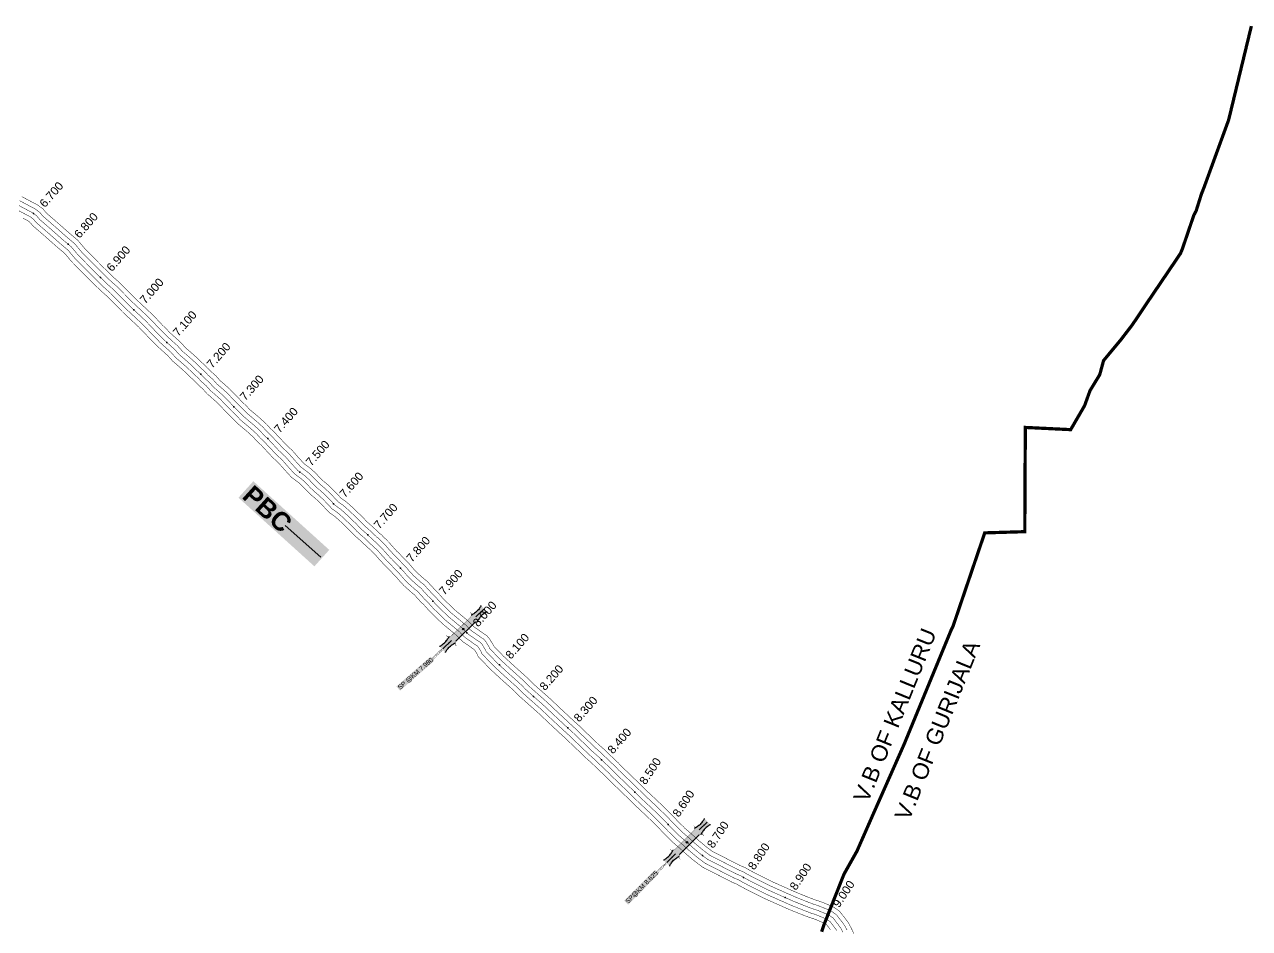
# Model space of a CAD drawing. Header units: inches. Extents: x 174104 to 230935, y 1583276 to 1631460.
# Drawn here: x 183449 to 186101, y 1616314 to 1618271 of the extents above; entities that cross this region are included whole.
import ezdxf
from ezdxf.enums import TextEntityAlignment as Align

# ---------------------------------------------------------------- set-up
doc = ezdxf.new("R2010")
doc.units = ezdxf.units.IN
doc.header["$LTSCALE"] = 15
doc.header["$MEASUREMENT"] = 0
doc.linetypes.add('HIDDEN2', pattern=[0.1875, 0.125, -0.0625])
for name, color, linetype in [('CANAL1', 7, 'Continuous'), ('CSMark', 72, 'Continuous'), ('RE REMARKS', 7, 'Continuous'), ('STRUCTURE', 5, 'Continuous'), ('text2', 7, 'Continuous'), ('VB', 72, 'Continuous'), ('VILLAGE BOUNDRY', 5, 'Continuous')]:
    doc.layers.add(name, color=color, linetype=linetype)
doc.styles.get("Standard").update_dxf_attribs({"font": 'arial.ttf'})
doc.dimstyles.get("Standard").update_dxf_attribs({"dimtxt": 0.18, "dimasz": 0.18, "dimexe": 0.18, "dimexo": 0.0625, "dimgap": 0.09, "dimtad": 0, "dimtih": 1, "dimtoh": 1, "dimdec": 4, "dimzin": 0, "dimdsep": 46, "dimtxsty": 'Standard', "dimcen": 0.09, "dimadec": 0, "dimazin": 0, "dimtfac": 1, "dimtdec": 4, "dimtofl": 0, "dimtmove": 0, "dimatfit": 3, "dimfxl": 1, "dimtolj": 1, "dimtzin": 0, "dimarcsym": 0})

# ---------------------------------------------------------------- blocks, each defined once
blk = doc.blocks.new('SP')
at = {"layer": 'STRUCTURE'}
h = blk.add_hatch(dxfattribs=at)
h.set_pattern_fill('DASH', color=256, scale=8, style=0)
edge = h.paths.add_edge_path()
edge.add_spline(control_points=[(769825.7, 1706742.1), (769825.3, 1706741.8), (769823.8, 1706740.8), (769820.9, 1706740.3), (769817, 1706739.7), (769811.4, 1706738.9), (769804, 1706739.7), (769798.4, 1706741), (769795.6, 1706741.6)], knot_values=[0, 0, 0, 0, 1.613557, 5.24513, 8.624976, 13.470124, 22.190216, 30.746377, 30.746377, 30.746377, 30.746377], degree=3, periodic=0)
edge.add_line((769795.6, 1706741.6), (769792.6, 1706739.6))
edge.add_line((769792.6, 1706739.6), (769732.6, 1706739.6))
edge.add_line((769732.6, 1706739.6), (769729.6, 1706741.6))
edge.add_spline(control_points=[(769729.6, 1706741.6), (769726.9, 1706740.9), (769721.3, 1706739.5), (769713.9, 1706738.5), (769708.3, 1706739.1), (769704.4, 1706739.6), (769701.5, 1706740), (769700, 1706741), (769699.5, 1706741.3)], knot_values=[0, 0, 0, 0, 8.556161, 17.276253, 22.121402, 25.501247, 29.13282, 30.746377, 30.746377, 30.746377, 30.746377], degree=3, periodic=0)
edge.add_line((769699.5, 1706741.3), (769699.5, 1706722.1))
edge.add_spline(control_points=[(769699.5, 1706722.1), (769700, 1706722.4), (769701.4, 1706723.4), (769704.3, 1706724), (769708.2, 1706724.5), (769713.8, 1706725.3), (769721.2, 1706724.5), (769726.8, 1706723.3), (769729.6, 1706722.6)], knot_values=[0, 0, 0, 0, 1.613557, 5.24513, 8.624976, 13.470124, 22.190216, 30.746377, 30.746377, 30.746377, 30.746377], degree=3, periodic=0)
edge.add_line((769729.6, 1706722.6), (769732.6, 1706724.6))
edge.add_line((769732.6, 1706724.6), (769792.6, 1706724.6))
edge.add_line((769792.6, 1706724.6), (769795.6, 1706722.6))
edge.add_spline(control_points=[(769795.6, 1706722.6), (769798.4, 1706723.3), (769803.9, 1706724.8), (769811.3, 1706725.8), (769817, 1706725.1), (769820.9, 1706724.7), (769823.8, 1706724.2), (769825.2, 1706723.3), (769825.7, 1706723)], knot_values=[0, 0, 0, 0, 8.556161, 17.276253, 22.121402, 25.501247, 29.13282, 30.746377, 30.746377, 30.746377, 30.746377], degree=3, periodic=0)
edge.add_line((769825.7, 1706723), (769825.7, 1706742.1))
h.paths.add_polyline_path([(769764.2, 1706732.1, -1), (769761.1, 1706732.1, -1)], flags=0)
h.paths.add_polyline_path([(769761.1, 1706732.1, 1), (769764.2, 1706732.1, 1)], flags=16)
at = {"layer": 'STRUCTURE', "const_width": 0.628}
for points in [[(769726.6, 1706747.6), (769726.6, 1706743.6), (769732.6, 1706739.6), (769792.6, 1706739.6), (769798.6, 1706743.6), (769798.6, 1706747.6)], [(769726.6, 1706716.6), (769726.6, 1706720.6), (769732.6, 1706724.6), (769792.6, 1706724.6), (769798.6, 1706720.6), (769798.6, 1706716.6)]]:
    blk.add_lwpolyline(points, dxfattribs=at)
at = {"layer": 'STRUCTURE', "color": 3}
blk.add_lwpolyline([(769732.6, 1706724.6), (769792.6, 1706724.6)], dxfattribs=at)
blk.add_lwpolyline([(769732.6, 1706724.6), (769792.6, 1706724.6)], dxfattribs=at)
at = {"layer": 'STRUCTURE', "color": 0}
blk.add_circle((769762.6, 1706732.1), 1.55, dxfattribs=at)
at = {"layer": 'STRUCTURE'}
for points in [[(769699.5, 1706741.3), (769700.9, 1706740.5), (769704.4, 1706739.6), (769707.8, 1706739.2), (769712.6, 1706738.8), (769721.3, 1706739.7), (769729.6, 1706741.6)], [(769825.7, 1706742.1), (769824.3, 1706741.3), (769820.8, 1706740.3), (769817.5, 1706739.8), (769812.7, 1706739.2), (769804, 1706739.9), (769795.6, 1706741.6)], [(769699.5, 1706722.1), (769700.9, 1706723), (769704.4, 1706724), (769707.7, 1706724.5), (769712.5, 1706725), (769721.2, 1706724.4), (769729.6, 1706722.6)], [(769825.7, 1706723), (769824.3, 1706723.8), (769820.8, 1706724.7), (769817.4, 1706725.1), (769812.6, 1706725.5), (769803.9, 1706724.6), (769795.6, 1706722.6)]]:
    blk.add_spline(points, degree=3, dxfattribs=at)
at = {"layer": 'STRUCTURE', "color": 0}
blk.add_text('STREAM', height=5, dxfattribs=at).set_placement((769684.3, 1706732.1), align=Align.MIDDLE_CENTER)
for points in [[(769727.4, 1706732.1), (769700.8, 1706732.1)], [(769824.4, 1706732.1), (769800.5, 1706732.1)]]:
    blk.add_leader(points, dimstyle='Standard', override={"dimasz": 10, "dimgap": 0.09, "dimtad": 0}, dxfattribs=at)
blk = doc.blocks.new('GGG')
at = {"layer": 'STRUCTURE', "color": 5, "insert": (181339.4, 1616872.7), "char_height": 40, "width": 213.631, "attachment_point": 1, "rotation": 22.6465, "bg_fill": 1, "box_fill_scale": 1.1, "bg_fill_color": 7, "bg_fill_true_color": 16777215, "bg_fill_transparency": 0}
blk.add_mtext('{\\fArial|b1|i0|c0|p34;\\C1;PBC}', dxfattribs=at)
at = {"layer": 'RE REMARKS', "color": 1}
blk.add_leader([(181545.2, 1616937), (181450.2, 1616896)], dimstyle='Standard', override={"dimasz": 50}, dxfattribs=at)

msp = doc.modelspace()

# ---------------------------------------------------------------- linework, layer by layer
at = {"layer": 'CANAL1', "color": 200, "const_width": 1}
for points in [[(183443.71695, 1617898.09767), (183464.55214, 1617887.00646), (183476.93162, 1617880.75433), (183489.50333, 1617871.35849), (183496.46961, 1617862.92884), (183521.78629, 1617840.96612), (183544.58523, 1617820.74257), (183565.25693, 1617803.21737), (183580.75142, 1617784.74249), (183618.39299, 1617746.71209), (183641.80067, 1617723.82093), (183655.59505, 1617711.62278), (183690.51575, 1617676.41446), (183724.5779, 1617644.55627), (183737.75086, 1617631.0506), (183747.19723, 1617620.84526), (183757.10963, 1617611.12039), (183763.96831, 1617603.87028), (183788.14127, 1617582.07849), (183798.24856, 1617570.75671), (183811.21889, 1617559.65109), (183824.46914, 1617547.76589), (183835.58679, 1617536.85603), (183845.01348, 1617528.16981), (183853.64188, 1617519.20597), (183864.51328, 1617509.45056), (183872.64538, 1617500.14166), (183877.24009, 1617496.24863), (183889.85546, 1617485.05523), (183894.38584, 1617480.96063), (183919.19347, 1617455.29142), (183930.25888, 1617444.46338), (183938.01495, 1617436.39871), (183958.11208, 1617419.57206), (183973.38744, 1617405.61149), (183981.03559, 1617396.97259), (183991.21491, 1617387.52179), (183996.54813, 1617381.46235), (184007.60893, 1617369.87843), (184014.02715, 1617362.80224), (184028.74685, 1617349.03815), (184042.75748, 1617333.15313), (184054.63059, 1617320.10636), (184069.56124, 1617309.07779), (184079.64981, 1617299.63009), (184088.29373, 1617290.46273), (184097.65368, 1617281.37741), (184104.32432, 1617276.03424), (184115.67398, 1617265.42831), (184125.16202, 1617255.77977), (184134.95055, 1617245.22319), (184146.41264, 1617237.16332), (184160.27456, 1617224.71788), (184178.69448, 1617207.00242), (184182.99419, 1617202.74523), (184190.14469, 1617195.14376), (184195.34563, 1617190.31819), (184203.59835, 1617183.15812), (184209.9726, 1617177.04347), (184216.02073, 1617171.4014), (184218.52616, 1617168.82502), (184222.38671, 1617166.16009), (184227.1759, 1617160.85923), (184230.63809, 1617157.82208), (184238.07777, 1617150.30312), (184243.76401, 1617143.73558), (184247.9972, 1617138.95388), (184251.89829, 1617134.91241), (184255.28608, 1617130.85024), (184258.32685, 1617128.11687), (184264.66513, 1617121.53047), (184272.34779, 1617113.57888), (184277.55577, 1617108.03497), (184282.91915, 1617102.73115), (184288.51672, 1617096.03636), (184292.82019, 1617091.09904), (184295.99935, 1617087.83306), (184299.0881, 1617084.47815), (184313.90675, 1617071.19821), (184322.52793, 1617064.4053), (184328.28442, 1617057.32064), (184333.05245, 1617052.68659), (184336.66376, 1617048.10584), (184340.49536, 1617044.7453), (184347.41125, 1617037.51779), (184352.60844, 1617031.52056), (184356.11337, 1617027.70888), (184380.99133, 1617003.49134), (184392.14816, 1616994.32697), (184399.1503, 1616988.5426), (184412.25912, 1616977.54758), (184420.24785, 1616969.07462), (184424.39887, 1616965.41583), (184432.86934, 1616959.77945), (184442.84854, 1616952.66039), (184449.68116, 1616948.55189), (184456.14955, 1616941.02662), (184459.85083, 1616934.74268), (184463.7737, 1616928.79325), (184465.20075, 1616925.4701), (184486.3046, 1616903.46491), (184508.0501, 1616883.44741), (184531.8801, 1616862.07453), (184538.35559, 1616856.15846), (184548.48194, 1616845.81453), (184559.211, 1616836.19537), (184578.73651, 1616819.00368), (184588.23927, 1616810.48737), (184596.93222, 1616802.28893), (184611.67019, 1616788.36261), (184624.42092, 1616776.50198), (184635.34779, 1616766.25363), (184650.80031, 1616752.22418), (184661.85326, 1616741.38906), (184675.07559, 1616728.8891), (184691.16171, 1616713.2483), (184704.09435, 1616701.82303), (184714.73066, 1616691.49593), (184735.24029, 1616672.07288), (184742.16741, 1616664.70374), (184760.65527, 1616646.95265), (184778.65716, 1616629.60801), (184799.24228, 1616609.34904), (184814.07544, 1616595.51921), (184827.7382, 1616582.64131), (184842.36448, 1616568.34439), (184852.19338, 1616558.44136), (184863.38938, 1616546.58187), (184875.87156, 1616534.34165), (184879.67159, 1616530.37671), (184893.237, 1616518.74565), (184908.85228, 1616504.68302), (184920.90823, 1616494.44074), (184931.05563, 1616486.47245), (184938.41216, 1616481.06508), (184958.44106, 1616470.85928), (184997.69122, 1616450.73223), (185009.51522, 1616445.78379), (185019.03232, 1616440.27999), (185031.28359, 1616433.74168), (185044.5626, 1616427.00682), (185054.71223, 1616422.01835), (185068.6336, 1616415.10599), (185081.2022, 1616409.5097), (185102.03663, 1616400.22001), (185123.20711, 1616390.90819), (185144.47596, 1616382.38516), (185161.62698, 1616375.75873), (185167.40028, 1616374.13469), (185178.03693, 1616370.17738), (185182.26542, 1616368.39743), (185192.68953, 1616364.02137), (185201.95403, 1616359.88032), (185214.57686, 1616350.68631), (185222.04403, 1616340.93847), (185226.14421, 1616335.63484), (185233.65446, 1616325.46655), (185239.05078, 1616315.20975), (185245.0569, 1616302.93696)], [(183446.13586, 1617851.49554), (183455.78238, 1617846.62367), (183461.72067, 1617842.18551), (183467.75039, 1617834.88916), (183495.40771, 1617810.89588), (183518.37677, 1617790.52143), (183536.79507, 1617774.90663), (183551.16258, 1617757.77551), (183590.19301, 1617718.34191), (183614.55133, 1617694.52107), (183628.11695, 1617682.52522), (183662.64425, 1617647.71354), (183696.5841, 1617615.96973), (183708.75114, 1617603.4954), (183718.49677, 1617592.96674), (183728.56437, 1617583.08961), (183736.00369, 1617575.22572), (183759.74673, 1617553.82151), (183770.19544, 1617542.11729), (183784.85311, 1617529.56691), (183797.09286, 1617518.58811), (183808.01921, 1617507.86597), (183817.02652, 1617499.56619), (183825.83812, 1617490.41203), (183835.98872, 1617481.30344), (183844.49662, 1617471.56434), (183851.03391, 1617466.02537), (183863.17054, 1617455.25677), (183866.56216, 1617452.19137), (183890.81853, 1617427.09258), (183901.84912, 1617416.29862), (183910.68105, 1617407.11529), (183931.76792, 1617389.45994), (183944.84056, 1617377.51251), (183952.38441, 1617368.99141), (183962.52109, 1617359.58021), (183967.05787, 1617354.42565), (183978.32507, 1617342.62557), (183985.50485, 1617334.70976), (184000.02115, 1617321.13585), (184012.96452, 1617306.46087), (184027.69741, 1617290.27164), (184043.92076, 1617278.28821), (184051.40019, 1617271.28391), (184059.79827, 1617262.37727), (184071.16032, 1617251.34859), (184078.12768, 1617245.76776), (184087.74602, 1617236.77969), (184096.22998, 1617228.15223), (184108.48945, 1617214.93081), (184121.45936, 1617205.81068), (184133.04144, 1617195.41212), (184150.75752, 1617178.37358), (184154.34581, 1617174.82077), (184161.94131, 1617166.74624), (184168.62837, 1617160.54181), (184176.62965, 1617153.59988), (184182.4834, 1617147.98453), (184188.02327, 1617142.8166), (184192.57984, 1617138.13098), (184195.82929, 1617135.88791), (184199.0521, 1617132.32077), (184203.19791, 1617128.68392), (184208.70823, 1617123.11488), (184213.66799, 1617117.38642), (184218.6188, 1617111.79412), (184222.10971, 1617108.17759), (184226.40792, 1617103.02376), (184230.50915, 1617099.33713), (184235.87087, 1617093.76553), (184243.38621, 1617085.98712), (184248.90623, 1617080.11103), (184253.44685, 1617075.62085), (184258.09328, 1617070.06364), (184263.38981, 1617063.98696), (184266.94865, 1617060.33094), (184270.9619, 1617055.97185), (184288.15525, 1617040.56379), (184294.28407, 1617035.7347), (184298.72158, 1617030.27336), (184303.27755, 1617025.84541), (184307.52624, 1617020.45616), (184312.80464, 1617015.8267), (184317.82875, 1617010.57621), (184322.76556, 1617004.87944), (184327.41863, 1616999.81912), (184354.29867, 1616973.65266), (184366.71584, 1616963.45303), (184373.5597, 1616957.7994), (184384.76088, 1616948.40442), (184392.41215, 1616940.28938), (184399.98313, 1616933.61617), (184410.16866, 1616926.83855), (184420.89346, 1616919.18761), (184423.52034, 1616917.60805), (184425.89917, 1616913.56932), (184428.4223, 1616909.74275), (184431.30925, 1616903.0199), (184458.2974, 1616874.87909), (184481.1499, 1616853.84259), (184505.0359, 1616832.41947), (184510.55241, 1616827.37954), (184520.81006, 1616816.90147), (184532.643, 1616806.29263), (184552.17149, 1616789.09832), (184561.16473, 1616781.03863), (184569.48778, 1616773.18907), (184584.31181, 1616759.18139), (184597.11708, 1616747.27002), (184608.22021, 1616736.85637), (184623.34569, 1616723.12382), (184634.11074, 1616712.57094), (184647.39241, 1616700.0149), (184663.96229, 1616683.9037), (184676.90565, 1616672.46897), (184687.04534, 1616662.62407), (184706.89171, 1616643.82912), (184713.72459, 1616636.56026), (184732.92673, 1616618.12335), (184750.75084, 1616600.94999), (184771.56972, 1616580.46096), (184786.71856, 1616566.33679), (184800.0378, 1616553.78269), (184814.18752, 1616539.95161), (184823.45062, 1616530.61864), (184834.83262, 1616518.56213), (184847.42244, 1616506.21635), (184852.14841, 1616501.28529), (184866.831, 1616488.69635), (184882.51372, 1616474.57298), (184895.59777, 1616463.45726), (184906.85237, 1616454.61955), (184917.34784, 1616446.90492), (184940.23494, 1616435.24272), (184980.81878, 1616414.43177), (184991.70878, 1616409.87421), (184999.59768, 1616405.31201), (185012.81841, 1616398.25632), (185026.6934, 1616391.21918), (185036.99577, 1616386.15565), (185051.5964, 1616378.90601), (185064.9318, 1616372.9683), (185085.83937, 1616363.64599), (185107.71089, 1616354.02581), (185129.82804, 1616345.16284), (185148.97502, 1616337.76527), (185154.98972, 1616336.07331), (185163.29707, 1616332.98262), (185166.74658, 1616331.53057), (185176.78446, 1616327.31663), (185181.79797, 1616325.07568), (185186.34514, 1616321.76369), (185190.34397, 1616316.54353), (185194.22979, 1616311.51716)]]:
    msp.add_lwpolyline(points, dxfattribs=at)
at = {"layer": 'CANAL1', "color": 5, "const_width": 1}
for points in [[(183428.75002, 1617872.07917), (183450.73993, 1617860.37327), (183461.06969, 1617855.15633), (183468.66634, 1617849.47875), (183474.93019, 1617841.89908), (183502.00235, 1617818.41344), (183524.92889, 1617798.07671), (183543.91054, 1617781.98431), (183558.55979, 1617764.51726), (183597.243, 1617725.43445), (183621.36367, 1617701.84604), (183634.98647, 1617689.79961), (183669.61212, 1617654.88877), (183703.58255, 1617623.11637), (183716.00107, 1617610.3842), (183725.67189, 1617599.93637), (183735.70068, 1617590.09731), (183742.99485, 1617582.38686), (183766.84537, 1617560.88575), (183777.20872, 1617549.27714), (183791.44455, 1617537.08796), (183803.93693, 1617525.88255), (183814.9111, 1617515.11349), (183824.02326, 1617506.71709), (183832.78906, 1617497.61052), (183843.11986, 1617488.34022), (183851.53381, 1617478.70867), (183857.58546, 1617473.58119), (183869.84177, 1617462.70638), (183873.51808, 1617459.38369), (183897.91227, 1617434.14229), (183908.95156, 1617423.33981), (183917.51452, 1617414.43614), (183938.35396, 1617396.98797), (183951.97728, 1617384.53726), (183959.54721, 1617375.98671), (183969.69454, 1617366.56561), (183974.43044, 1617361.18483), (183985.64603, 1617349.43879), (183992.63543, 1617341.73288), (184007.20257, 1617328.11143), (184020.41276, 1617313.13394), (184034.43071, 1617297.73032), (184050.33088, 1617285.9856), (184058.4626, 1617278.37045), (184066.92214, 1617269.39863), (184077.78366, 1617258.8558), (184084.67684, 1617253.33438), (184094.72801, 1617243.94184), (184103.46299, 1617235.05911), (184115.10473, 1617222.50391), (184127.69768, 1617213.64884), (184139.84972, 1617202.73856), (184157.74176, 1617185.53079), (184161.5079, 1617181.80189), (184168.99215, 1617173.84562), (184175.30768, 1617167.9859), (184183.37182, 1617160.98944), (184189.3557, 1617155.24927), (184195.02263, 1617149.9628), (184199.06642, 1617145.80449), (184202.46864, 1617143.45595), (184206.08305, 1617139.45538), (184210.05795, 1617135.96846), (184216.05062, 1617129.91194), (184221.19199, 1617123.97371), (184225.9634, 1617118.58406), (184229.55685, 1617114.8613), (184233.62746, 1617109.98038), (184237.46357, 1617106.53207), (184243.06943, 1617100.70676), (184250.6266, 1617092.88506), (184256.06862, 1617087.09201), (184260.81492, 1617082.39842), (184265.69914, 1617076.55682), (184270.74741, 1617070.76498), (184274.21132, 1617067.20647), (184277.99345, 1617063.09843), (184294.59313, 1617048.2224), (184301.34504, 1617042.90235), (184306.11229, 1617037.03518), (184310.72127, 1617032.5557), (184314.81062, 1617027.36858), (184319.72732, 1617023.05635), (184325.22438, 1617017.3116), (184330.22628, 1617011.53972), (184334.59232, 1617006.79156), (184360.97183, 1616981.11233), (184373.07392, 1616971.17152), (184379.95735, 1616965.4852), (184391.63544, 1616955.69021), (184399.37107, 1616947.48569), (184406.08707, 1616941.56608), (184415.84383, 1616935.07378), (184426.38223, 1616927.5558), (184430.08042, 1616925.33205), (184431.65673, 1616923.49819), (184434.38709, 1616918.86266), (184437.26015, 1616914.50537), (184439.78213, 1616908.63245), (184465.2992, 1616882.02555), (184487.87495, 1616861.24379), (184511.74695, 1616839.83323), (184517.5032, 1616834.57427), (184527.72803, 1616824.12974), (184539.285, 1616813.76832), (184558.81275, 1616796.57466), (184567.93336, 1616788.40082), (184576.34889, 1616780.46403), (184591.1514, 1616766.47669), (184603.94304, 1616754.57801), (184615.0021, 1616744.20569), (184630.20935, 1616730.39891), (184641.04637, 1616719.77547), (184654.3132, 1616707.23345), (184670.76215, 1616691.23985), (184683.70283, 1616679.80748), (184693.96667, 1616669.84203), (184713.97886, 1616650.89006), (184720.83529, 1616643.59613), (184739.85886, 1616625.33067), (184757.72742, 1616608.11449), (184778.48786, 1616587.68298), (184793.55778, 1616573.6324), (184806.9629, 1616560.99734), (184821.23176, 1616547.0498), (184830.63631, 1616537.57432), (184841.97181, 1616525.56706), (184854.53472, 1616513.24768), (184859.0292, 1616508.55815), (184873.4325, 1616496.20868), (184889.09836, 1616482.10049), (184901.92539, 1616471.20313), (184912.90318, 1616462.58278), (184922.61392, 1616455.44496), (184944.78647, 1616444.14686), (184985.03689, 1616423.50688), (184996.16039, 1616418.85161), (185004.45634, 1616414.054), (185017.4347, 1616407.12766), (185031.1607, 1616400.16609), (185041.42488, 1616395.12132), (185055.8557, 1616387.95601), (185068.9994, 1616382.10365), (185089.88869, 1616372.78949), (185111.58495, 1616363.24641), (185133.49002, 1616354.46842), (185152.13801, 1616347.26363), (185158.09236, 1616345.58866), (185166.98203, 1616342.28131), (185170.62629, 1616340.74728), (185180.76073, 1616336.49281), (185186.83699, 1616333.77684), (185193.40307, 1616328.99435), (185198.26898, 1616322.64226), (185202.20839, 1616317.54658), (185208.16727, 1616309.47872)], [(183438.72798, 1617889.42483), (183459.94807, 1617878.12873), (183471.64431, 1617872.22167), (183482.55766, 1617864.06525), (183489.28981, 1617855.91892), (183515.19165, 1617833.44856), (183538.03311, 1617813.18729), (183558.14146, 1617796.13969), (183573.35421, 1617778.00074), (183611.343, 1617739.61955), (183634.98833, 1617716.49596), (183648.72553, 1617704.34839), (183683.54788, 1617669.23923), (183717.57945, 1617637.40963), (183730.50093, 1617624.1618), (183740.02211, 1617613.87563), (183749.97332, 1617604.11269), (183756.97715, 1617596.70914), (183781.04263, 1617575.01425), (183791.23528, 1617563.59686), (183804.62745, 1617552.13004), (183817.62507, 1617540.47145), (183828.6949, 1617529.60851), (183838.01674, 1617521.01891), (183846.69094, 1617512.00748), (183857.38214, 1617502.41378), (183865.60819, 1617492.99733), (183870.68854, 1617488.69281), (183883.18423, 1617477.60562), (183887.42992, 1617473.76831), (183912.09973, 1617448.24171), (183923.15644, 1617437.42219), (183931.18148, 1617429.07786), (183951.52604, 1617412.04403), (183966.25072, 1617398.58674), (183973.87279, 1617389.97729), (183984.04146, 1617380.53639), (183989.17556, 1617374.70317), (184000.28797, 1617363.06521), (184006.89657, 1617355.77912), (184021.56543, 1617342.06257), (184035.30924, 1617326.48006), (184047.89729, 1617312.64768), (184063.15112, 1617301.3804), (184072.5874, 1617292.54355), (184081.16986, 1617283.44137), (184091.03034, 1617273.8702), (184097.77516, 1617268.46762), (184108.69199, 1617258.26616), (184117.92901, 1617248.87289), (184128.33527, 1617237.65009), (184140.17432, 1617229.32516), (184153.46628, 1617217.39144), (184171.71024, 1617199.84521), (184175.8321, 1617195.76411), (184183.09385, 1617188.04438), (184188.66632, 1617182.8741), (184196.85618, 1617175.76856), (184203.1003, 1617169.77873), (184209.02137, 1617164.2552), (184212.03958, 1617161.15151), (184215.74736, 1617158.59205), (184220.14495, 1617153.72462), (184223.77805, 1617150.53754), (184230.73538, 1617143.50606), (184236.24001, 1617137.14829), (184240.6526, 1617132.16394), (184244.45115, 1617128.2287), (184248.06654, 1617123.89362), (184251.37243, 1617120.92193), (184257.46657, 1617114.58924), (184265.1074, 1617106.68094), (184270.39338, 1617101.05399), (184275.55108, 1617095.95358), (184280.91086, 1617089.54318), (184285.46259, 1617084.32102), (184288.73668, 1617080.95753), (184292.05655, 1617077.35157), (184307.46887, 1617063.5396), (184315.46696, 1617057.23765), (184320.89371, 1617050.55882), (184325.60873, 1617045.9763), (184329.37938, 1617041.19342), (184333.57268, 1617037.51565), (184340.01562, 1617030.7824), (184345.14772, 1617024.86028), (184348.93968, 1617020.73644), (184374.31817, 1616996.03167), (184385.79008, 1616986.60848), (184392.75265, 1616980.8568), (184405.38456, 1616970.26179), (184413.28893, 1616961.87831), (184418.29493, 1616957.46592), (184427.19417, 1616951.54422), (184437.35977, 1616944.2922), (184443.14758, 1616940.81195), (184447.98527, 1616935.18381), (184451.36291, 1616929.44934), (184454.93585, 1616924.03063), (184456.72787, 1616919.85755), (184479.3028, 1616896.31845), (184501.32505, 1616876.04621), (184525.16905, 1616854.66077), (184531.4048, 1616848.96373), (184541.56397, 1616838.58626), (184552.569, 1616828.71968), (184572.09525, 1616811.52734), (184581.47064, 1616803.12518), (184590.07111, 1616795.01397), (184604.8306, 1616781.06731), (184617.59496, 1616769.19399), (184628.5659, 1616758.90431), (184643.93665, 1616744.94909), (184654.91763, 1616734.18453), (184668.1548, 1616721.67055), (184684.36185, 1616705.91215), (184697.29717, 1616694.48452), (184707.80933, 1616684.27797), (184728.15314, 1616665.01194), (184735.05671, 1616657.66787), (184753.72314, 1616639.74533), (184771.68058, 1616622.44351), (184792.32414, 1616602.12702), (184807.23622, 1616588.2236), (184820.8131, 1616575.42666), (184835.32024, 1616561.2462), (184845.00769, 1616551.48568), (184856.25019, 1616539.57694), (184868.75928, 1616527.31032), (184872.7908, 1616523.10385), (184886.6355, 1616511.23332), (184902.26764, 1616497.15551), (184914.58061, 1616486.69487), (184925.00482, 1616478.50922), (184933.14608, 1616472.52504), (184953.88953, 1616461.95514), (184993.47311, 1616441.65712), (185005.06361, 1616436.80639), (185014.17366, 1616431.538), (185026.6673, 1616424.87034), (185040.0953, 1616418.05991), (185050.28312, 1616413.05268), (185064.3743, 1616406.05599), (185077.1346, 1616400.37435), (185097.98731, 1616391.07651), (185119.33305, 1616381.68759), (185140.81398, 1616373.07958), (185158.46399, 1616366.26037), (185164.29764, 1616364.61934), (185174.35197, 1616360.87869), (185178.38571, 1616359.18072), (185188.71327, 1616354.84519), (185196.91501, 1616351.17916), (185207.51893, 1616343.45565), (185214.11902, 1616334.83974), (185218.16561, 1616329.60542), (185225.15873, 1616320.13728), (185230.13289, 1616310.68287)]]:
    msp.add_lwpolyline(points, dxfattribs=at)
at = {"layer": 'CANAL1', "color": 1, "linetype": 'HIDDEN2', "ltscale": 4, "const_width": 1}
msp.add_lwpolyline([(183433.739, 1617880.752), (183455.344, 1617869.251), (183466.357, 1617863.689), (183475.612, 1617856.772), (183482.11, 1617848.909), (183508.597, 1617825.931), (183531.481, 1617805.632), (183551.026, 1617789.062), (183565.957, 1617771.259), (183604.293, 1617732.527), (183628.176, 1617709.171), (183641.856, 1617697.074), (183676.58, 1617662.064), (183710.581, 1617630.263), (183723.251, 1617617.273), (183732.847, 1617606.906), (183742.837, 1617597.105), (183749.986, 1617589.548), (183773.944, 1617567.95), (183784.222, 1617556.437), (183798.036, 1617544.609), (183810.781, 1617533.177), (183821.803, 1617522.361), (183831.02, 1617513.868), (183839.74, 1617504.809), (183850.251, 1617495.377), (183858.571, 1617485.853), (183864.137, 1617481.137), (183876.513, 1617470.156), (183880.474, 1617466.576), (183905.006, 1617441.192), (183916.054, 1617430.381), (183924.348, 1617421.757), (183944.94, 1617404.516), (183959.114, 1617391.562), (183966.71, 1617382.982), (183976.868, 1617373.551), (183981.803, 1617367.944), (183992.967, 1617356.252), (183999.766, 1617348.756), (184014.384, 1617335.087), (184027.861, 1617319.807), (184041.164, 1617305.189), (184056.741, 1617293.683), (184065.525, 1617285.457), (184074.046, 1617276.42), (184084.407, 1617266.363), (184091.226, 1617260.901), (184101.71, 1617251.104), (184110.696, 1617241.966), (184121.72, 1617230.077), (184133.936, 1617221.487), (184146.658, 1617210.065), (184164.726, 1617192.688), (184168.67, 1617188.783), (184176.043, 1617180.945), (184181.987, 1617175.43), (184190.114, 1617168.379), (184196.228, 1617162.514), (184202.022, 1617157.109), (184205.553, 1617153.478), (184209.108, 1617151.024), (184213.114, 1617146.59), (184216.918, 1617143.253), (184223.393, 1617136.709), (184228.716, 1617130.561), (184233.308, 1617125.374), (184237.004, 1617121.545), (184240.847, 1617116.937), (184244.418, 1617113.727), (184250.268, 1617107.648), (184257.867, 1617099.783), (184263.231, 1617094.073), (184268.183, 1617089.176), (184273.305, 1617083.05), (184278.105, 1617077.543), (184281.474, 1617074.082), (184285.025, 1617070.225), (184301.031, 1617055.881), (184308.406, 1617050.07), (184313.503, 1617043.797), (184318.165, 1617039.266), (184322.095, 1617034.281), (184326.65, 1617030.286), (184332.62, 1617024.047), (184337.687, 1617018.2), (184341.766, 1617013.764), (184367.645, 1616988.572), (184379.432, 1616978.89), (184386.355, 1616973.171), (184398.51, 1616962.976), (184406.33, 1616954.682), (184412.191, 1616949.516), (184421.519, 1616943.309), (184431.871, 1616935.924), (184436.614, 1616933.072), (184439.821, 1616929.341), (184442.875, 1616924.156), (184446.098, 1616919.268), (184448.255, 1616914.245), (184472.301, 1616889.172), (184494.6, 1616868.645), (184518.458, 1616847.247), (184524.454, 1616841.769), (184534.646, 1616831.358), (184545.927, 1616821.244), (184565.454, 1616804.051), (184574.702, 1616795.763), (184583.21, 1616787.739), (184597.991, 1616773.772), (184610.769, 1616761.886), (184621.784, 1616751.555), (184637.073, 1616737.674), (184647.982, 1616726.98), (184661.234, 1616714.452), (184677.562, 1616698.576), (184690.5, 1616687.146), (184700.888, 1616677.06), (184721.066, 1616657.951), (184727.946, 1616650.632), (184746.791, 1616632.538), (184764.704, 1616615.279), (184785.406, 1616594.905), (184800.397, 1616580.928), (184813.888, 1616568.212), (184828.276, 1616554.148), (184837.822, 1616544.53), (184849.111, 1616532.572), (184861.647, 1616520.279), (184865.91, 1616515.831), (184880.034, 1616503.721), (184895.683, 1616489.628), (184908.253, 1616478.949), (184918.954, 1616470.546), (184927.88, 1616463.985), (184949.338, 1616453.051), (184989.255, 1616432.582), (185000.612, 1616427.829), (185009.315, 1616422.796), (185022.051, 1616415.999), (185035.628, 1616409.113), (185045.854, 1616404.087), (185060.115, 1616397.006), (185073.067, 1616391.239), (185093.938, 1616381.933), (185115.459, 1616372.467), (185137.152, 1616363.774), (185155.301, 1616356.762), (185161.195, 1616355.104), (185170.667, 1616351.58), (185174.506, 1616349.964), (185184.737, 1616345.669), (185189.62963, 1616343.48208), (185191.876, 1616342.478), (185200.461, 1616336.225), (185206.194, 1616328.741), (185210.187, 1616323.576), (185216.663, 1616314.808), (185221.215, 1616306.156)], dxfattribs=at)
at = {"layer": 'text2', "color": 2, "linetype": 'Continuous'}
for p in [(183469.04453, 1617861.6804), (183544.0636, 1617794.96463), (183614.08132, 1617722.95466), (183686.26768, 1617653.00315), (183757.85139, 1617582.4574), (183831.13624, 1617513.74724), (183902.84766, 1617443.4253), (183975.87333, 1617374.47448), (184045.41495, 1617302.04903), (184118.63271, 1617233.40654), (184192.80687, 1617165.7958), (184263.14102, 1617094.16878), (184333.65702, 1617022.85034), (184406.898, 1616954.18135), (184477.48095, 1616884.40368), (184551.475, 1616816.35914), (184625.42831, 1616748.2463), (184698.58686, 1616679.29424), (184770.7675, 1616609.31157), (184842.8368, 1616539.21801), (184883.56823, 1616500.53818), (184917.32406, 1616471.82592), (185005.9323, 1616424.75224), (185096.35146, 1616380.87144), (185189.62961, 1616343.48209)]:
    msp.add_point(p, dxfattribs=at)
at = {"layer": 'text2', "color": 3, "linetype": 'Continuous'}
for p in [(184399.28481, 1616962.15423), (184883, 1616500, 3), (185189.6756, 1616343.46154)]:
    msp.add_point(p, dxfattribs=at)
at = {"layer": 'text2', "color": 2}
msp.add_point((185189.62963, 1616343.48208), dxfattribs=at)
at = {"layer": 'VILLAGE BOUNDRY', "linetype": 'HIDDEN2', "ltscale": 20, "const_width": 7}
msp.add_lwpolyline([(186105.4085, 1618267.18809), (186056.25708, 1618064.11151), (186002.70143, 1617917.28707), (185997.23976, 1617903.45975), (185985.80474, 1617867.04478), (185980.9322, 1617858.05952), (185956.23844, 1617785.46077), (185952.02006, 1617775.15508), (185884.76686, 1617675.76199), (185847.57274, 1617620.39638), (185822.82233, 1617588.21036), (185785.47964, 1617543.27977), (185777.22294, 1617512.78418), (185756.17722, 1617478.29176), (185744.39447, 1617445.61406), (185714.26045, 1617393.77175), (185616.23866, 1617398.56067), (185615.24599, 1617267.79478), (185615.08646, 1617172.9461), (185528.21448, 1617170.32591), (185459.8147, 1616968.87084), (185455.21987, 1616959.21682), (185353.42494, 1616712.12347), (185285.548, 1616558.84858), (185251.63715, 1616481.60486), (185223.53112, 1616431.64851), (185180.009, 1616321.61867), (185175.23608, 1616307.05963)], dxfattribs=at)

# ---------------------------------------------------------------- block references
at = {"layer": 'STRUCTURE', "color": 0}
for p, rotation in [((817143.70018, -145168.2444), 44.02827059230968), ((851354.14439, -133152.5726), 45.12874120048517)]:
    msp.add_blockref('SP', p, dxfattribs=dict(at, rotation=rotation))
at = {"layer": 'text2', "rotation": 295.2477397334886}
msp.add_blockref('GGG', (-1355818.17269, 1091643.1996), dxfattribs=at)

# ---------------------------------------------------------------- texts
at = {"layer": 'CSMark', "color": 1}
for s, rotation, p in [('6.700', 48.84710434, (183486.86288, 1617879.04542, 96)), ('6.800', 48.84710434, (183561.88196, 1617812.32965, 96)), ('6.900', 48.84710434, (183631.89968, 1617740.31969, 96)), ('7.000', 48.84710434, (183704.08604, 1617670.36817, 96)), ('7.100', 48.84710434, (183775.66974, 1617599.82242, 96)), ('7.200', 48.84710434, (183848.95459, 1617531.11227, 96)), ('7.300', 48.84710434, (183920.78225, 1617460.66957, 96)), ('7.400', 48.84710434, (183994.80259, 1617390.79527, 96)), ('7.500', 48.84710434, (184063.34954, 1617319.29329, 96)), ('7.600', 48.84710434, (184136.5673, 1617250.65081, 96)), ('7.700', 48.84710434, (184210.74146, 1617183.04007, 96)), ('7.800', 48.84710434, (184281.16559, 1617111.31727, 96)), ('7.900', 48.84710434, (184351.68159, 1617039.99883, 96)), ('8.000', 48.84710434, (184424.92258, 1616971.32984, 96)), ('8.100', 48.84710434, (184495.50552, 1616901.55216, 96)), ('8.200', 48.84710434, (184569.49957, 1616833.50763, 96)), ('8.300', 48.84710434, (184643.45288, 1616765.39479, 96)), ('8.400', 48.84710434, (184716.61143, 1616696.44273, 96)), ('8.500', 56.22637483, (184786.44029, 1616628.63304, 96)), ('8.600', 56.22637483, (184858.50959, 1616558.53949, 96)), ('8.700', 56.22637483, (184932.99685, 1616491.1474, 96)), ('8.800', 56.22637483, (185021.60509, 1616444.07371, 96)), ('8.900', 56.22637483, (185112.02425, 1616400.19292, 96)), ('9.000', 56.22637483, (185205.30241, 1616362.80357, 96))]:
    msp.add_text(s, height=18, rotation=rotation, dxfattribs=at).set_placement(p, align=Align.MIDDLE_LEFT)
at = {"layer": 'STRUCTURE', "color": 5, "char_height": 10, "attachment_point": 1, "bg_fill": 1, "box_fill_scale": 1.1, "bg_fill_color": 7, "bg_fill_true_color": 16777215, "bg_fill_transparency": 0}
for s, insert, width, rotation in [('SP @KM 7.980', (184256.04631, 1616837.83842), 95.9253752, 41.1292066), ('SP@KM 8.625', (184749.2156, 1616374.24426), 92.153206, 45.1287412)]:
    msp.add_mtext(s, dxfattribs=dict(at, insert=insert, width=width, rotation=rotation))
at = {"layer": 'VB', "color": 1}
for s, p in [('V.B OF KALLURU', (185258.91304, 1616590.5839)), ('V.B OF GURIJALA', (185348.3206, 1616551.58768))]:
    msp.add_text(s, height=35, rotation=68.01687918, dxfattribs=at).set_placement(p, align=Align.MIDDLE_LEFT)

doc.saveas('drawing.dxf')
